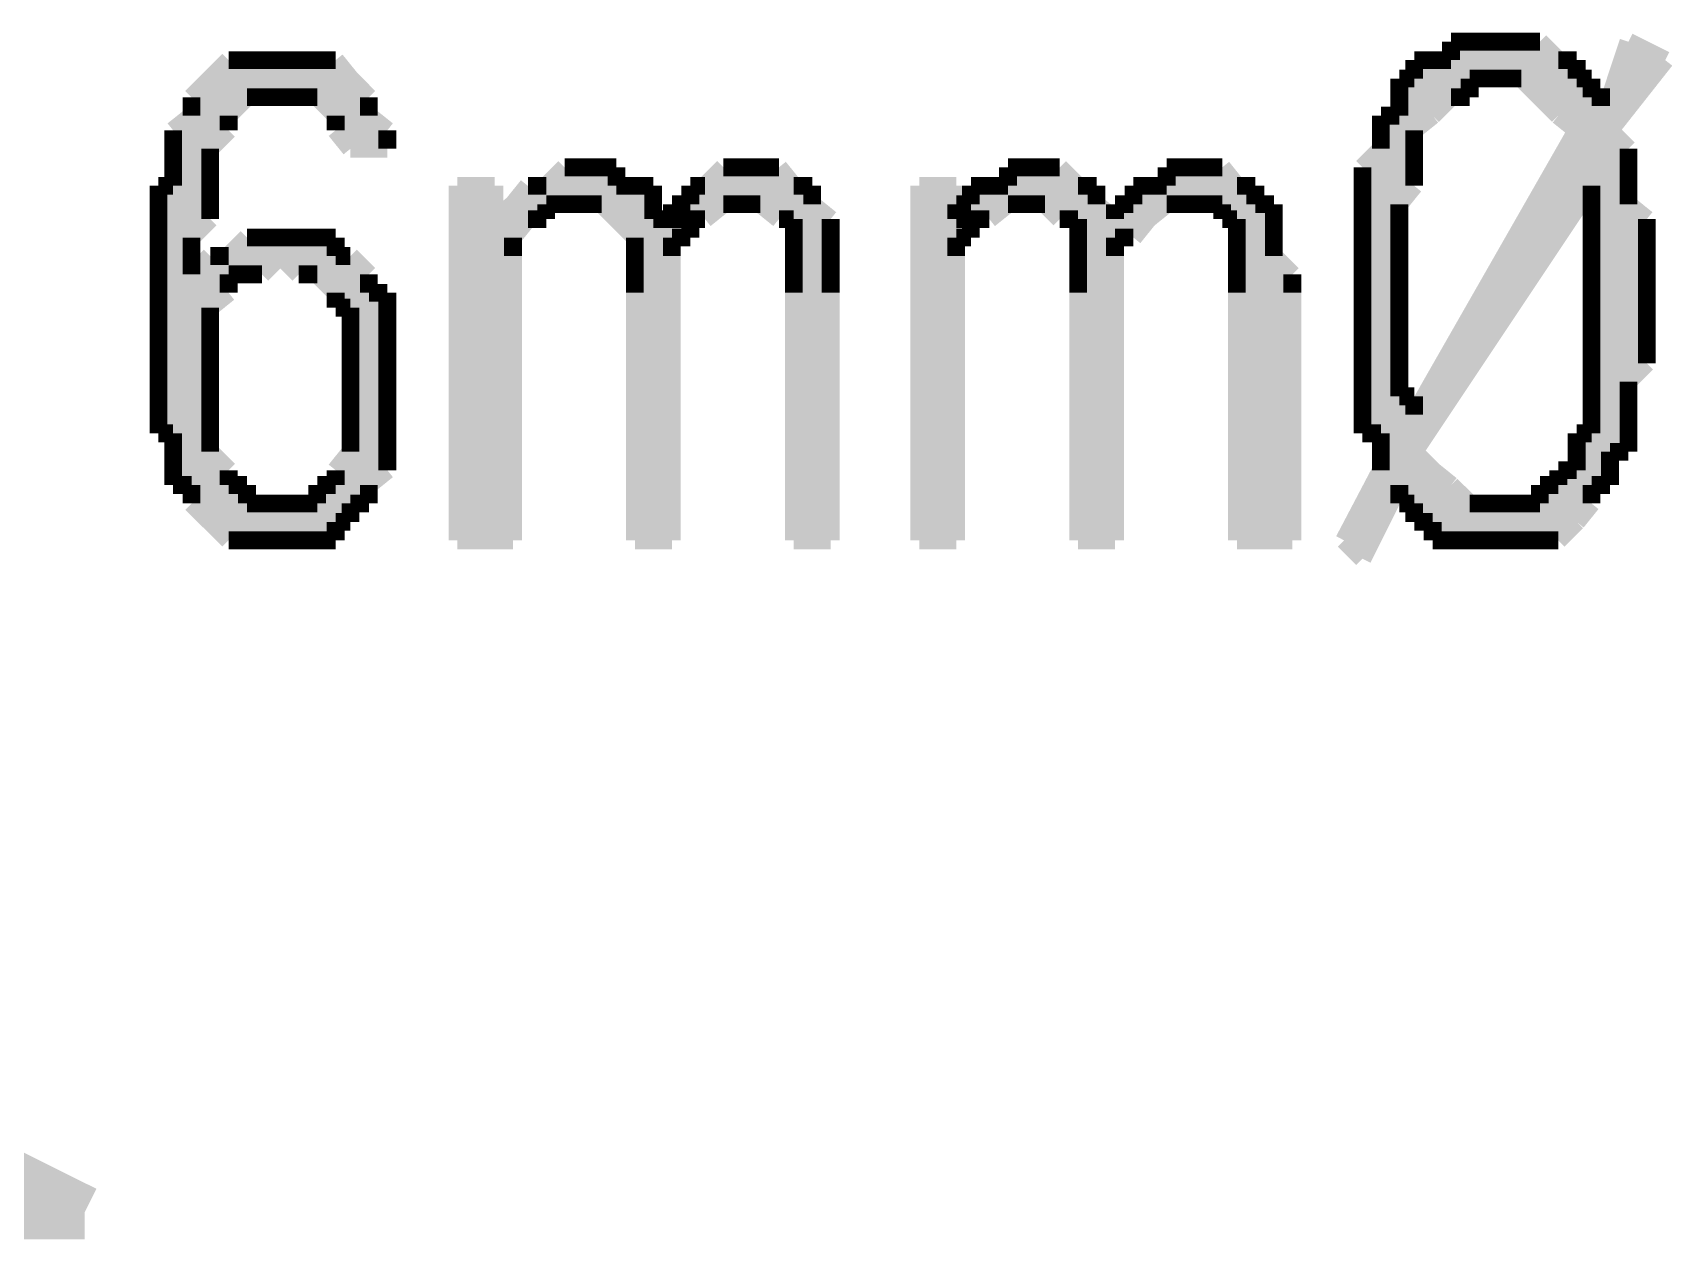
# Model space of a CAD drawing. Header units: millimetres. Extents: x 5 to 350, y 3 to 213.
# Drawn here: x 213.36 to 221.2, y 184.53 to 190.3 of the extents above; entities that cross this region are included whole.
import ezdxf

# ---------------------------------------------------------------- set-up
doc = ezdxf.new("R2010")
doc.units = ezdxf.units.MM
doc.layers.add('H', color=251, linetype='Continuous')
doc.layers.add('P', color=255, linetype='Continuous')

msp = doc.modelspace()

# ---------------------------------------------------------------- hatches: boundary and pattern name
at = {"layer": 'H', "linetype": 'Continuous'}
for points in [[(219.71, 187.784), (219.622, 187.872), (219.798, 188.207), (219.798, 188.383), (219.71, 188.383), (219.957, 188.472), (220.733, 189.83), (220.645, 189.9), (220.892, 189.988), (220.98, 190.253), (221.156, 190.165), (220.892, 189.83), (220.98, 189.742), (220.98, 189.653), (220.804, 189.565), (219.957, 188.295), (220.133, 188.136), (219.886, 188.136), (219.71, 187.784)], [(219.71, 188.383), (219.71, 189.653), (219.798, 189.742), (219.798, 189.9), (219.886, 189.9), (219.886, 190.077), (219.957, 190.077), (219.957, 190.165), (220.133, 190.165), (220.133, 190.253), (220.557, 190.253), (220.645, 190.165), (220.733, 190.165), (220.733, 190.077), (220.222, 190.077), (220.222, 189.988), (220.133, 189.988), (219.957, 189.83), (219.957, 189.565), (219.886, 189.477), (219.886, 188.56), (219.957, 188.56), (219.957, 188.472), (219.71, 188.383)], [(214.877, 189.742), (214.806, 189.83), (214.806, 189.9), (214.718, 189.988), (214.542, 189.988), (214.207, 190.077), (214.295, 190.165), (214.806, 190.165), (214.965, 189.988), (214.965, 189.9), (215.053, 189.83), (215.053, 189.742), (214.877, 189.742)], [(214.295, 187.872), (214.118, 188.048), (214.118, 188.136), (214.03, 188.136), (214.03, 188.383), (213.96, 188.383), (213.96, 189.565), (214.03, 189.565), (214.03, 189.83), (214.118, 189.9), (214.118, 189.988), (214.207, 190.077), (214.542, 189.988), (214.383, 189.988), (214.295, 189.9), (214.295, 189.83), (214.207, 189.742), (214.207, 189.406), (214.118, 189.318), (214.118, 189.142), (214.295, 189.142), (214.295, 189.054), (214.207, 188.983), (214.207, 188.295), (214.295, 188.207), (214.295, 188.136), (214.383, 188.136), (214.383, 188.048), (214.877, 188.048), (214.877, 187.96), (214.806, 187.96), (214.806, 187.872), (214.295, 187.872)], [(220.645, 189.9), (220.468, 190.077), (220.804, 190.077), (220.804, 189.988), (220.892, 189.988), (220.645, 189.9)], [(215.565, 189.406), (215.724, 189.565), (215.812, 189.565), (215.9, 189.653), (216.147, 189.653), (216.147, 189.565), (216.323, 189.565), (216.323, 189.477), (215.812, 189.477), (215.812, 189.406), (215.565, 189.406)], [(216.994, 187.872), (216.994, 189.406), (216.923, 189.406), (216.835, 189.477), (216.5, 189.477), (216.5, 189.565), (216.57, 189.565), (216.658, 189.653), (216.923, 189.653), (216.994, 189.565), (217.082, 189.565), (217.082, 189.477), (217.17, 189.406), (217.17, 187.872), (216.994, 187.872)], [(217.77, 189.406), (217.77, 189.477), (217.84, 189.477), (217.84, 189.565), (218.017, 189.565), (218.017, 189.653), (218.264, 189.653), (218.352, 189.565), (218.44, 189.565), (218.44, 189.477), (218.017, 189.477), (217.928, 189.406), (217.77, 189.406)], [(219.11, 187.872), (219.11, 189.406), (219.04, 189.406), (219.04, 189.477), (218.616, 189.477), (218.616, 189.565), (218.775, 189.565), (218.775, 189.653), (219.04, 189.653), (219.11, 189.565), (219.198, 189.565), (219.198, 189.477), (219.287, 189.477), (219.287, 189.23), (219.375, 189.142), (219.375, 187.872), (219.11, 187.872)], [(220.045, 187.872), (220.045, 187.96), (219.957, 187.96), (219.957, 188.048), (220.557, 188.048), (220.557, 188.136), (220.645, 188.136), (220.645, 188.207), (220.733, 188.207), (220.733, 188.383), (220.804, 188.383), (220.804, 189.565), (220.98, 189.653), (220.98, 189.477), (221.068, 189.406), (221.068, 188.718), (220.98, 188.63), (220.98, 188.295), (220.892, 188.295), (220.892, 188.136), (220.804, 188.136), (220.804, 188.048), (220.645, 187.872), (220.045, 187.872)], [(215.388, 187.872), (215.388, 189.565), (215.565, 189.565), (215.565, 189.406), (215.724, 189.406), (215.653, 189.318), (215.653, 187.872), (215.388, 187.872)], [(217.593, 187.872), (217.593, 189.565), (217.77, 189.565), (217.77, 189.406), (217.84, 189.406), (217.84, 189.318), (217.77, 189.318), (217.77, 187.872), (217.593, 187.872)], [(216.235, 187.872), (216.235, 189.318), (216.076, 189.477), (216.323, 189.477), (216.323, 189.406), (216.5, 189.406), (216.5, 189.318), (216.412, 189.318), (216.412, 187.872), (216.235, 187.872)], [(216.412, 189.406), (216.412, 189.477), (216.658, 189.477), (216.57, 189.406), (216.412, 189.406)], [(218.352, 187.872), (218.352, 189.406), (218.264, 189.406), (218.193, 189.477), (218.44, 189.477), (218.528, 189.406), (218.687, 189.406), (218.616, 189.318), (218.528, 189.318), (218.528, 187.872), (218.352, 187.872)], [(218.528, 189.406), (218.528, 189.477), (218.775, 189.477), (218.687, 189.406), (218.528, 189.406)], [(214.718, 188.048), (214.718, 188.136), (214.806, 188.136), (214.806, 188.207), (214.877, 188.295), (214.877, 188.983), (214.806, 188.983), (214.806, 189.054), (214.718, 189.142), (214.63, 189.142), (214.542, 189.23), (214.295, 189.23), (214.383, 189.318), (214.806, 189.318), (214.806, 189.23), (214.877, 189.23), (214.965, 189.142), (214.965, 189.054), (215.053, 189.054), (215.053, 188.207), (214.965, 188.136), (214.965, 188.048), (214.718, 188.048)], [(214.118, 189.142), (214.207, 189.23), (214.542, 189.23), (214.454, 189.142), (214.118, 189.142)], [(219.886, 188.048), (219.886, 188.136), (220.133, 188.136), (220.222, 188.048), (219.886, 188.048)]]:
    msp.add_hatch(color=256, dxfattribs=at).paths.add_polyline_path(points)

# ---------------------------------------------------------------- linework, layer by layer
at = {"layer": 'P'}
for points, const_width in [([(220.222, 190.253), (220.133, 190.253)], 0.085), ([(220.133, 190.253), (220.133, 190.165)], 0.085), ([(220.31, 190.253), (220.222, 190.253)], 0.085), ([(220.38, 190.253), (220.31, 190.253)], 0.085), ([(220.468, 190.253), (220.38, 190.253)], 0.085), ([(220.557, 190.253), (220.468, 190.253)], 0.085), ([(220.468, 190.253), (220.468, 190.253)], 0.085), ([(220.645, 190.165), (220.557, 190.253)], 0.085), ([(220.98, 190.253), (220.892, 189.988)], 0.085), ([(221.156, 190.165), (220.98, 190.253)], 0.085), ([(214.295, 190.165), (214.207, 190.077)], 0.085), ([(214.383, 190.165), (214.295, 190.165)], 0.085), ([(214.454, 190.165), (214.383, 190.165)], 0.085), ([(214.542, 190.165), (214.454, 190.165)], 0.085), ([(214.63, 190.165), (214.542, 190.165)], 0.085), ([(214.718, 190.165), (214.63, 190.165)], 0.085), ([(214.806, 190.165), (214.718, 190.165)], 0.085), ([(214.877, 190.077), (214.806, 190.165)], 0.085), ([(220.045, 190.165), (219.957, 190.165)], 0.085), ([(219.957, 190.165), (219.957, 190.077)], 0.085), ([(220.133, 190.165), (220.045, 190.165)], 0.085), ([(220.733, 190.165), (220.645, 190.165)], 0.085), ([(220.733, 190.077), (220.733, 190.165)], 0.085), ([(220.892, 189.83), (221.156, 190.165)], 0.085), ([(214.207, 190.077), (214.118, 189.988)], 0.085), ([(214.542, 189.988), (214.207, 190.077)], 0.085), ([(214.207, 190.077), (214.542, 189.988)], 0.085), ([(214.965, 189.988), (214.877, 190.077)], 0.085), ([(219.957, 190.077), (219.886, 190.077)], 0.085), ([(219.886, 190.077), (219.886, 189.988)], 0.085), ([(220.222, 189.988), (220.222, 190.077)], 0.085), ([(220.222, 190.077), (220.31, 190.077)], 0.085), ([(220.31, 190.077), (220.38, 190.077)], 0.085), ([(220.804, 190.077), (220.38, 190.077)], 0.085), ([(220.38, 190.077), (220.468, 190.077)], 0.085), ([(220.38, 190.077), (220.804, 190.077)], 0.085), ([(220.468, 190.077), (220.557, 189.988)], 0.085), ([(220.804, 190.077), (220.733, 190.077)], 0.085), ([(220.804, 189.988), (220.804, 190.077)], 0.085), ([(214.118, 189.988), (214.118, 189.9)], 0.085), ([(214.295, 189.9), (214.383, 189.988)], 0.085), ([(214.383, 189.988), (214.454, 189.988)], 0.085), ([(214.454, 189.988), (214.542, 189.988)], 0.085), ([(214.542, 189.988), (214.542, 189.988)], 0.085), ([(214.542, 189.988), (214.63, 189.988)], 0.085), ([(214.63, 189.988), (214.718, 189.988)], 0.085), ([(214.718, 189.988), (214.806, 189.9)], 0.085), ([(214.965, 189.9), (214.965, 189.988)], 0.085), ([(219.886, 189.988), (219.886, 189.9)], 0.085), ([(220.045, 189.9), (220.133, 189.988)], 0.085), ([(220.133, 189.988), (220.222, 189.988)], 0.085), ([(220.557, 189.988), (220.645, 189.9)], 0.085), ([(220.645, 189.9), (220.892, 189.988)], 0.085), ([(220.892, 189.988), (220.645, 189.9)], 0.085), ([(220.892, 189.988), (220.804, 189.988)], 0.085), ([(214.118, 189.9), (214.03, 189.83)], 0.085), ([(214.295, 189.83), (214.295, 189.9)], 0.085), ([(214.806, 189.9), (214.806, 189.83)], 0.085), ([(215.053, 189.83), (214.965, 189.9)], 0.085), ([(219.886, 189.9), (219.798, 189.9)], 0.085), ([(219.798, 189.9), (219.798, 189.83)], 0.085), ([(219.957, 189.83), (220.045, 189.9)], 0.085), ([(220.645, 189.9), (220.733, 189.83)], 0.085), ([(214.03, 189.83), (214.03, 189.742)], 0.085), ([(214.207, 189.742), (214.295, 189.83)], 0.085), ([(214.806, 189.83), (214.877, 189.742)], 0.085), ([(215.053, 189.742), (215.053, 189.83)], 0.085), ([(219.798, 189.83), (219.798, 189.742)], 0.085), ([(220.733, 189.83), (219.957, 188.472)], 0.085), ([(219.957, 189.742), (219.957, 189.83)], 0.085), ([(220.98, 189.742), (220.892, 189.83)], 0.085), ([(214.03, 189.742), (214.03, 189.653)], 0.085), ([(214.207, 189.653), (214.207, 189.742)], 0.085), ([(214.877, 189.742), (215.053, 189.742)], 0.085), ([(219.798, 189.742), (219.71, 189.653)], 0.085), ([(219.957, 189.653), (219.957, 189.742)], 0.085), ([(220.98, 189.653), (220.98, 189.742)], 0.085), ([(214.03, 189.653), (214.03, 189.565)], 0.085), ([(214.207, 189.565), (214.207, 189.653)], 0.085), ([(215.9, 189.653), (215.812, 189.565)], 0.085), ([(215.988, 189.653), (215.9, 189.653)], 0.085), ([(216.076, 189.653), (215.988, 189.653)], 0.085), ([(216.147, 189.653), (216.076, 189.653)], 0.085), ([(216.147, 189.565), (216.147, 189.653)], 0.085), ([(216.658, 189.653), (216.57, 189.565)], 0.085), ([(216.747, 189.653), (216.658, 189.653)], 0.085), ([(216.835, 189.653), (216.747, 189.653)], 0.085), ([(216.923, 189.653), (216.835, 189.653)], 0.085), ([(216.835, 189.653), (216.835, 189.653)], 0.085), ([(216.994, 189.565), (216.923, 189.653)], 0.085), ([(218.105, 189.653), (218.017, 189.653)], 0.085), ([(218.017, 189.653), (218.017, 189.565)], 0.085), ([(218.193, 189.653), (218.105, 189.653)], 0.085), ([(218.264, 189.653), (218.193, 189.653)], 0.085), ([(218.193, 189.653), (218.193, 189.653)], 0.085), ([(218.352, 189.565), (218.264, 189.653)], 0.085), ([(218.863, 189.653), (218.775, 189.653)], 0.085), ([(218.775, 189.653), (218.775, 189.565)], 0.085), ([(218.952, 189.653), (218.863, 189.653)], 0.085), ([(219.04, 189.653), (218.952, 189.653)], 0.085), ([(219.11, 189.565), (219.04, 189.653)], 0.085), ([(219.04, 189.653), (219.04, 189.653)], 0.085), ([(219.71, 189.653), (219.71, 189.565)], 0.085), ([(219.957, 189.565), (219.957, 189.653)], 0.085), ([(220.98, 189.653), (220.804, 189.565)], 0.085), ([(220.804, 189.565), (220.98, 189.653)], 0.085), ([(220.98, 189.565), (220.98, 189.653)], 0.085), ([(214.03, 189.565), (213.96, 189.565)], 0.085), ([(213.96, 189.565), (213.96, 189.477)], 0.085), ([(214.207, 189.477), (214.207, 189.565)], 0.085), ([(215.565, 189.565), (215.388, 189.565)], 0.085), ([(215.388, 189.565), (215.388, 187.872)], 0.085), ([(215.565, 189.406), (215.565, 189.565)], 0.085), ([(215.724, 189.565), (215.653, 189.477)], 0.085), ([(215.812, 189.565), (215.724, 189.565)], 0.085), ([(216.235, 189.565), (216.147, 189.565)], 0.085), ([(216.323, 189.565), (216.235, 189.565)], 0.085), ([(216.323, 189.477), (216.323, 189.565)], 0.085), ([(216.57, 189.565), (216.5, 189.565)], 0.085), ([(216.5, 189.565), (216.5, 189.477)], 0.085), ([(217.082, 189.565), (216.994, 189.565)], 0.085), ([(217.082, 189.477), (217.082, 189.565)], 0.085), ([(217.77, 189.565), (217.593, 189.565)], 0.085), ([(217.593, 189.565), (217.593, 187.872)], 0.085), ([(217.77, 189.406), (217.77, 189.565)], 0.085), ([(217.928, 189.565), (217.84, 189.565)], 0.085), ([(217.84, 189.565), (217.84, 189.477)], 0.085), ([(218.017, 189.565), (217.928, 189.565)], 0.085), ([(218.44, 189.565), (218.352, 189.565)], 0.085), ([(218.44, 189.477), (218.44, 189.565)], 0.085), ([(218.687, 189.565), (218.616, 189.565)], 0.085), ([(218.616, 189.565), (218.616, 189.477)], 0.085), ([(218.775, 189.565), (218.687, 189.565)], 0.085), ([(219.198, 189.565), (219.11, 189.565)], 0.085), ([(219.198, 189.477), (219.198, 189.565)], 0.085), ([(219.71, 189.565), (219.71, 189.477)], 0.085), ([(219.886, 189.477), (219.957, 189.565)], 0.085), ([(219.957, 188.295), (220.804, 189.565)], 0.085), ([(220.804, 189.565), (220.804, 189.477)], 0.085), ([(220.98, 189.477), (220.98, 189.565)], 0.085), ([(220.98, 189.565), (220.98, 189.565)], 0.085), ([(213.96, 189.477), (213.96, 189.406)], 0.085), ([(214.207, 189.406), (214.207, 189.477)], 0.085), ([(215.653, 189.477), (215.565, 189.406)], 0.085), ([(215.812, 189.406), (215.812, 189.477)], 0.085), ([(215.812, 189.477), (215.9, 189.477)], 0.085), ([(215.9, 189.477), (215.988, 189.477)], 0.085), ([(216.323, 189.477), (215.988, 189.477)], 0.085), ([(215.988, 189.477), (216.076, 189.477)], 0.085), ([(215.988, 189.477), (216.323, 189.477)], 0.085), ([(216.076, 189.477), (216.147, 189.406)], 0.085), ([(216.323, 189.406), (216.323, 189.477)], 0.085), ([(216.5, 189.477), (216.412, 189.477)], 0.085), ([(216.412, 189.477), (216.412, 189.406)], 0.085), ([(216.747, 189.477), (216.5, 189.477)], 0.085), ([(216.5, 189.477), (216.747, 189.477)], 0.085), ([(216.57, 189.406), (216.658, 189.477)], 0.085), ([(216.658, 189.477), (216.747, 189.477)], 0.085), ([(216.747, 189.477), (216.835, 189.477)], 0.085), ([(216.835, 189.477), (216.923, 189.406)], 0.085), ([(217.17, 189.406), (217.082, 189.477)], 0.085), ([(217.84, 189.477), (217.77, 189.477)], 0.085), ([(217.77, 189.477), (217.77, 189.406)], 0.085), ([(217.928, 189.406), (218.017, 189.477)], 0.085), ([(218.017, 189.477), (218.105, 189.477)], 0.085), ([(218.44, 189.477), (218.105, 189.477)], 0.085), ([(218.105, 189.477), (218.193, 189.477)], 0.085), ([(218.105, 189.477), (218.44, 189.477)], 0.085), ([(218.193, 189.477), (218.264, 189.406)], 0.085), ([(218.528, 189.406), (218.44, 189.477)], 0.085), ([(218.616, 189.477), (218.528, 189.477)], 0.085), ([(218.528, 189.477), (218.528, 189.406)], 0.085), ([(218.863, 189.477), (218.616, 189.477)], 0.085), ([(218.616, 189.477), (218.863, 189.477)], 0.085), ([(218.687, 189.406), (218.775, 189.477)], 0.085), ([(218.775, 189.477), (218.863, 189.477)], 0.085), ([(218.863, 189.477), (218.863, 189.477)], 0.085), ([(218.863, 189.477), (218.952, 189.477)], 0.085), ([(218.952, 189.477), (219.04, 189.477)], 0.085), ([(219.04, 189.477), (219.04, 189.406)], 0.085), ([(219.287, 189.477), (219.198, 189.477)], 0.085), ([(219.287, 189.406), (219.287, 189.477)], 0.085), ([(219.71, 189.477), (219.71, 189.406)], 0.085), ([(219.886, 189.406), (219.886, 189.477)], 0.085), ([(220.804, 189.477), (220.804, 189.406)], 0.085), ([(221.068, 189.406), (220.98, 189.477)], 0.085), ([(213.96, 189.406), (213.96, 189.318)], 0.085), ([(214.118, 189.318), (214.207, 189.406)], 0.085), ([(215.724, 189.406), (215.565, 189.406)], 0.085), ([(215.565, 189.406), (215.724, 189.406)], 0.085), ([(215.653, 189.318), (215.724, 189.406)], 0.085), ([(215.724, 189.406), (215.812, 189.406)], 0.085), ([(216.147, 189.406), (216.235, 189.318)], 0.085), ([(216.412, 189.406), (216.323, 189.406)], 0.085), ([(216.5, 189.406), (216.412, 189.406)], 0.085), ([(216.412, 189.406), (216.5, 189.406)], 0.085), ([(216.5, 189.318), (216.5, 189.406)], 0.085), ([(216.5, 189.406), (216.57, 189.406)], 0.085), ([(216.923, 189.406), (216.994, 189.406)], 0.085), ([(216.994, 189.406), (216.994, 189.318)], 0.085), ([(217.17, 189.318), (217.17, 189.406)], 0.085), ([(217.84, 189.406), (217.77, 189.406)], 0.085), ([(217.77, 189.406), (217.84, 189.406)], 0.085), ([(217.84, 189.318), (217.84, 189.406)], 0.085), ([(217.84, 189.406), (217.928, 189.406)], 0.085), ([(218.264, 189.406), (218.352, 189.406)], 0.085), ([(218.352, 189.406), (218.352, 189.318)], 0.085), ([(218.687, 189.406), (218.528, 189.406)], 0.085), ([(218.528, 189.406), (218.528, 189.406)], 0.085), ([(218.528, 189.406), (218.687, 189.406)], 0.085), ([(218.616, 189.318), (218.687, 189.406)], 0.085), ([(219.04, 189.406), (219.11, 189.406)], 0.085), ([(219.11, 189.406), (219.11, 189.318)], 0.085), ([(219.287, 189.318), (219.287, 189.406)], 0.085), ([(219.71, 189.406), (219.71, 189.318)], 0.085), ([(219.886, 189.318), (219.886, 189.406)], 0.085), ([(220.804, 189.406), (220.804, 189.318)], 0.085), ([(221.068, 189.318), (221.068, 189.406)], 0.085), ([(213.96, 189.318), (213.96, 189.23)], 0.085), ([(214.118, 189.23), (214.118, 189.318)], 0.085), ([(214.383, 189.318), (214.295, 189.23)], 0.085), ([(214.454, 189.318), (214.383, 189.318)], 0.085), ([(214.542, 189.318), (214.454, 189.318)], 0.085), ([(214.63, 189.318), (214.542, 189.318)], 0.085), ([(214.718, 189.318), (214.63, 189.318)], 0.085), ([(214.806, 189.318), (214.718, 189.318)], 0.085), ([(214.806, 189.23), (214.806, 189.318)], 0.085), ([(215.653, 189.23), (215.653, 189.318)], 0.085), ([(216.235, 189.318), (216.235, 189.23)], 0.085), ([(216.412, 189.23), (216.412, 189.318)], 0.085), ([(216.412, 189.318), (216.5, 189.318)], 0.085), ([(216.994, 189.318), (216.994, 189.23)], 0.085), ([(217.17, 189.23), (217.17, 189.318)], 0.085), ([(217.77, 189.23), (217.77, 189.318)], 0.085), ([(217.77, 189.318), (217.84, 189.318)], 0.085), ([(218.352, 189.318), (218.352, 189.23)], 0.085), ([(218.528, 189.23), (218.528, 189.318)], 0.085), ([(218.528, 189.318), (218.616, 189.318)], 0.085), ([(219.11, 189.318), (219.11, 189.23)], 0.085), ([(219.287, 189.23), (219.287, 189.318)], 0.085), ([(219.71, 189.318), (219.71, 189.23)], 0.085), ([(219.886, 189.23), (219.886, 189.318)], 0.085), ([(220.804, 189.318), (220.804, 189.23)], 0.085), ([(221.068, 189.23), (221.068, 189.318)], 0.085), ([(213.96, 189.23), (213.96, 189.142)], 0.085), ([(214.207, 189.23), (214.118, 189.142)], 0.085), ([(214.118, 189.142), (214.118, 189.23)], 0.085), ([(214.542, 189.23), (214.207, 189.23)], 0.085), ([(214.295, 189.23), (214.207, 189.23)], 0.085), ([(214.207, 189.23), (214.542, 189.23)], 0.085), ([(214.454, 189.142), (214.542, 189.23)], 0.085), ([(214.542, 189.23), (214.63, 189.142)], 0.085), ([(214.877, 189.23), (214.806, 189.23)], 0.085), ([(214.965, 189.142), (214.877, 189.23)], 0.085), ([(215.653, 187.872), (215.653, 189.23)], 0.085), ([(216.235, 189.23), (216.235, 189.142)], 0.085), ([(216.412, 187.872), (216.412, 189.23)], 0.085), ([(216.994, 189.23), (216.994, 189.142)], 0.085), ([(217.17, 189.142), (217.17, 189.23)], 0.085), ([(217.77, 187.872), (217.77, 189.23)], 0.085), ([(218.352, 189.23), (218.352, 189.142)], 0.085), ([(218.528, 187.872), (218.528, 189.23)], 0.085), ([(219.11, 189.23), (219.11, 189.142)], 0.085), ([(219.375, 189.142), (219.287, 189.23)], 0.085), ([(219.71, 189.23), (219.71, 189.142)], 0.085), ([(219.886, 189.142), (219.886, 189.23)], 0.085), ([(220.804, 189.23), (220.804, 189.142)], 0.085), ([(221.068, 189.142), (221.068, 189.23)], 0.085), ([(213.96, 189.142), (213.96, 189.054)], 0.085), ([(214.118, 189.142), (214.295, 189.142)], 0.085), ([(214.295, 189.142), (214.118, 189.142)], 0.085), ([(214.295, 189.142), (214.383, 189.142)], 0.085), ([(214.295, 189.054), (214.295, 189.142)], 0.085), ([(214.383, 189.142), (214.454, 189.142)], 0.085), ([(214.63, 189.142), (214.718, 189.142)], 0.085), ([(214.718, 189.142), (214.806, 189.054)], 0.085), ([(214.965, 189.054), (214.965, 189.142)], 0.085), ([(216.235, 189.142), (216.235, 189.054)], 0.085), ([(216.994, 189.142), (216.994, 189.054)], 0.085), ([(217.17, 189.054), (217.17, 189.142)], 0.085), ([(218.352, 189.142), (218.352, 189.054)], 0.085), ([(219.11, 189.142), (219.11, 189.054)], 0.085), ([(219.375, 189.054), (219.375, 189.142)], 0.085), ([(219.71, 189.142), (219.71, 189.054)], 0.085), ([(219.886, 189.054), (219.886, 189.142)], 0.085), ([(220.804, 189.142), (220.804, 189.054)], 0.085), ([(221.068, 189.054), (221.068, 189.142)], 0.085), ([(213.96, 189.054), (213.96, 188.983)], 0.085), ([(214.207, 188.983), (214.295, 189.054)], 0.085), ([(214.806, 189.054), (214.806, 188.983)], 0.085), ([(215.053, 189.054), (214.965, 189.054)], 0.085), ([(215.053, 188.983), (215.053, 189.054)], 0.085), ([(216.235, 189.054), (216.235, 187.872)], 0.085), ([(216.994, 189.054), (216.994, 187.872)], 0.085), ([(217.17, 187.872), (217.17, 189.054)], 0.085), ([(218.352, 189.054), (218.352, 187.872)], 0.085), ([(219.11, 189.054), (219.11, 187.872)], 0.085), ([(219.375, 187.872), (219.375, 189.054)], 0.085), ([(219.71, 189.054), (219.71, 188.983)], 0.085), ([(219.886, 188.983), (219.886, 189.054)], 0.085), ([(220.804, 189.054), (220.804, 188.983)], 0.085), ([(221.068, 188.983), (221.068, 189.054)], 0.085), ([(213.96, 188.983), (213.96, 188.895)], 0.085), ([(214.207, 188.895), (214.207, 188.983)], 0.085), ([(214.806, 188.983), (214.877, 188.983)], 0.085), ([(214.877, 188.983), (214.877, 188.895)], 0.085), ([(215.053, 188.895), (215.053, 188.983)], 0.085), ([(219.71, 188.983), (219.71, 188.895)], 0.085), ([(219.886, 188.895), (219.886, 188.983)], 0.085), ([(220.804, 188.983), (220.804, 188.895)], 0.085), ([(221.068, 188.895), (221.068, 188.983)], 0.085), ([(213.96, 188.895), (213.96, 188.807)], 0.085), ([(214.207, 188.807), (214.207, 188.895)], 0.085), ([(214.877, 188.895), (214.877, 188.807)], 0.085), ([(215.053, 188.807), (215.053, 188.895)], 0.085), ([(219.71, 188.895), (219.71, 188.807)], 0.085), ([(219.886, 188.807), (219.886, 188.895)], 0.085), ([(220.804, 188.895), (220.804, 188.807)], 0.085), ([(221.068, 188.807), (221.068, 188.895)], 0.085), ([(213.96, 188.807), (213.96, 188.718)], 0.085), ([(214.207, 188.718), (214.207, 188.807)], 0.085), ([(214.877, 188.807), (214.877, 188.718)], 0.085), ([(215.053, 188.718), (215.053, 188.807)], 0.085), ([(219.71, 188.807), (219.71, 188.718)], 0.085), ([(219.886, 188.718), (219.886, 188.807)], 0.085), ([(220.804, 188.807), (220.804, 188.718)], 0.085), ([(221.068, 188.718), (221.068, 188.807)], 0.085), ([(213.96, 188.718), (213.96, 188.63)], 0.085), ([(214.207, 188.63), (214.207, 188.718)], 0.085), ([(214.877, 188.718), (214.877, 188.63)], 0.085), ([(215.053, 188.63), (215.053, 188.718)], 0.085), ([(219.71, 188.718), (219.71, 188.63)], 0.085), ([(219.886, 188.63), (219.886, 188.718)], 0.085), ([(220.804, 188.718), (220.804, 188.63)], 0.085), ([(220.98, 188.63), (221.068, 188.718)], 0.085), ([(213.96, 188.63), (213.96, 188.56)], 0.085), ([(213.96, 188.56), (213.96, 188.472)], 0.085), ([(214.207, 188.56), (214.207, 188.63)], 0.085), ([(214.207, 188.472), (214.207, 188.56)], 0.085), ([(214.877, 188.63), (214.877, 188.56)], 0.085), ([(214.877, 188.56), (214.877, 188.472)], 0.085), ([(215.053, 188.56), (215.053, 188.63)], 0.085), ([(215.053, 188.472), (215.053, 188.56)], 0.085), ([(219.71, 188.63), (219.71, 188.56)], 0.085), ([(219.71, 188.56), (219.71, 188.472)], 0.085), ([(219.886, 188.56), (219.886, 188.63)], 0.085), ([(219.957, 188.56), (219.886, 188.56)], 0.085), ([(219.957, 188.472), (219.957, 188.56)], 0.085), ([(220.804, 188.63), (220.804, 188.56)], 0.085), ([(220.804, 188.56), (220.804, 188.472)], 0.085), ([(220.98, 188.56), (220.98, 188.63)], 0.085), ([(220.98, 188.472), (220.98, 188.56)], 0.085), ([(213.96, 188.472), (213.96, 188.383)], 0.085), ([(214.207, 188.383), (214.207, 188.472)], 0.085), ([(214.877, 188.472), (214.877, 188.383)], 0.085), ([(215.053, 188.383), (215.053, 188.472)], 0.085), ([(219.957, 188.472), (219.71, 188.383)], 0.085), ([(219.71, 188.472), (219.71, 188.383)], 0.085), ([(219.71, 188.383), (219.957, 188.472)], 0.085), ([(220.804, 188.472), (220.804, 188.383)], 0.085), ([(220.98, 188.383), (220.98, 188.472)], 0.085), ([(213.96, 188.383), (214.03, 188.383)], 0.085), ([(214.03, 188.383), (214.03, 188.295)], 0.085), ([(214.207, 188.295), (214.207, 188.383)], 0.085), ([(214.877, 188.383), (214.877, 188.295)], 0.085), ([(215.053, 188.295), (215.053, 188.383)], 0.085), ([(219.71, 188.383), (219.798, 188.383)], 0.085), ([(219.798, 188.383), (219.798, 188.295)], 0.085), ([(220.804, 188.383), (220.733, 188.383)], 0.085), ([(220.733, 188.383), (220.733, 188.295)], 0.085), ([(220.98, 188.295), (220.98, 188.383)], 0.085), ([(214.03, 188.295), (214.03, 188.207)], 0.085), ([(214.295, 188.207), (214.207, 188.295)], 0.085), ([(214.877, 188.295), (214.806, 188.207)], 0.085), ([(215.053, 188.207), (215.053, 188.295)], 0.085), ([(219.798, 188.295), (219.798, 188.207)], 0.085), ([(220.045, 188.207), (219.957, 188.295)], 0.085), ([(220.733, 188.295), (220.733, 188.207)], 0.085), ([(220.892, 188.207), (220.892, 188.295)], 0.085), ([(220.892, 188.295), (220.98, 188.295)], 0.085), ([(214.03, 188.207), (214.03, 188.136)], 0.085), ([(214.295, 188.136), (214.295, 188.207)], 0.085), ([(214.806, 188.207), (214.806, 188.136)], 0.085), ([(214.965, 188.136), (215.053, 188.207)], 0.085), ([(219.798, 188.207), (219.622, 187.872)], 0.085), ([(220.133, 188.136), (220.045, 188.207)], 0.085), ([(220.733, 188.207), (220.645, 188.207)], 0.085), ([(220.645, 188.207), (220.645, 188.136)], 0.085), ([(220.892, 188.136), (220.892, 188.207)], 0.085), ([(214.03, 188.136), (214.118, 188.136)], 0.085), ([(214.118, 188.136), (214.118, 188.048)], 0.085), ([(214.383, 188.136), (214.295, 188.136)], 0.085), ([(214.383, 188.048), (214.383, 188.136)], 0.085), ([(214.806, 188.136), (214.718, 188.136)], 0.085), ([(214.718, 188.136), (214.718, 188.048)], 0.085), ([(214.965, 188.048), (214.965, 188.136)], 0.085), ([(219.71, 187.784), (219.886, 188.136)], 0.085), ([(220.133, 188.136), (219.886, 188.136)], 0.085), ([(219.886, 188.136), (219.886, 188.048)], 0.085), ([(219.886, 188.136), (220.133, 188.136)], 0.085), ([(220.222, 188.048), (220.133, 188.136)], 0.085), ([(220.645, 188.136), (220.557, 188.136)], 0.085), ([(220.557, 188.136), (220.557, 188.048)], 0.085), ([(220.804, 188.048), (220.804, 188.136)], 0.085), ([(220.804, 188.136), (220.892, 188.136)], 0.085), ([(214.118, 188.048), (214.207, 187.96)], 0.085), ([(214.454, 188.048), (214.383, 188.048)], 0.085), ([(214.542, 188.048), (214.454, 188.048)], 0.085), ([(214.63, 188.048), (214.542, 188.048)], 0.085), ([(214.542, 188.048), (214.877, 188.048)], 0.085), ([(214.877, 188.048), (214.542, 188.048)], 0.085), ([(214.718, 188.048), (214.63, 188.048)], 0.085), ([(214.877, 188.048), (214.965, 188.048)], 0.085), ([(214.877, 187.96), (214.877, 188.048)], 0.085), ([(219.886, 188.048), (219.957, 188.048)], 0.085), ([(219.957, 188.048), (220.38, 188.048)], 0.085), ([(220.38, 188.048), (219.957, 188.048)], 0.085), ([(219.957, 188.048), (219.957, 187.96)], 0.085), ([(220.31, 188.048), (220.222, 188.048)], 0.085), ([(220.222, 188.048), (220.222, 188.048)], 0.085), ([(220.38, 188.048), (220.31, 188.048)], 0.085), ([(220.468, 188.048), (220.38, 188.048)], 0.085), ([(220.557, 188.048), (220.468, 188.048)], 0.085), ([(220.733, 187.96), (220.804, 188.048)], 0.085), ([(214.207, 187.96), (214.295, 187.872)], 0.085), ([(214.806, 187.872), (214.806, 187.96)], 0.085), ([(214.806, 187.96), (214.877, 187.96)], 0.085), ([(219.957, 187.96), (220.045, 187.96)], 0.085), ([(220.045, 187.96), (220.045, 187.872)], 0.085), ([(220.645, 187.872), (220.733, 187.96)], 0.085), ([(214.295, 187.872), (214.383, 187.872)], 0.085), ([(214.383, 187.872), (214.454, 187.872)], 0.085), ([(214.454, 187.872), (214.542, 187.872)], 0.085), ([(214.542, 187.872), (214.63, 187.872)], 0.085), ([(214.63, 187.872), (214.718, 187.872)], 0.085), ([(214.718, 187.872), (214.806, 187.872)], 0.085), ([(215.388, 187.872), (215.653, 187.872)], 0.085), ([(216.235, 187.872), (216.412, 187.872)], 0.085), ([(216.994, 187.872), (217.17, 187.872)], 0.085), ([(217.593, 187.872), (217.77, 187.872)], 0.085), ([(218.352, 187.872), (218.528, 187.872)], 0.085), ([(219.11, 187.872), (219.375, 187.872)], 0.085), ([(219.622, 187.872), (219.71, 187.784)], 0.085), ([(220.045, 187.872), (220.133, 187.872)], 0.085), ([(220.133, 187.872), (220.222, 187.872)], 0.085), ([(220.222, 187.872), (220.31, 187.872)], 0.085), ([(220.31, 187.872), (220.38, 187.872)], 0.085), ([(220.38, 187.872), (220.468, 187.872)], 0.085), ([(220.468, 187.872), (220.557, 187.872)], 0.085), ([(220.557, 187.872), (220.645, 187.872)], 0.085), ([(213.607, 184.662), (213.113, 184.908)], 0.254), ([(212.513, 184.662), (213.607, 184.662)], 0.254)]:
    msp.add_lwpolyline(points, dxfattribs=dict(at, const_width=const_width))

doc.saveas('drawing.dxf')
